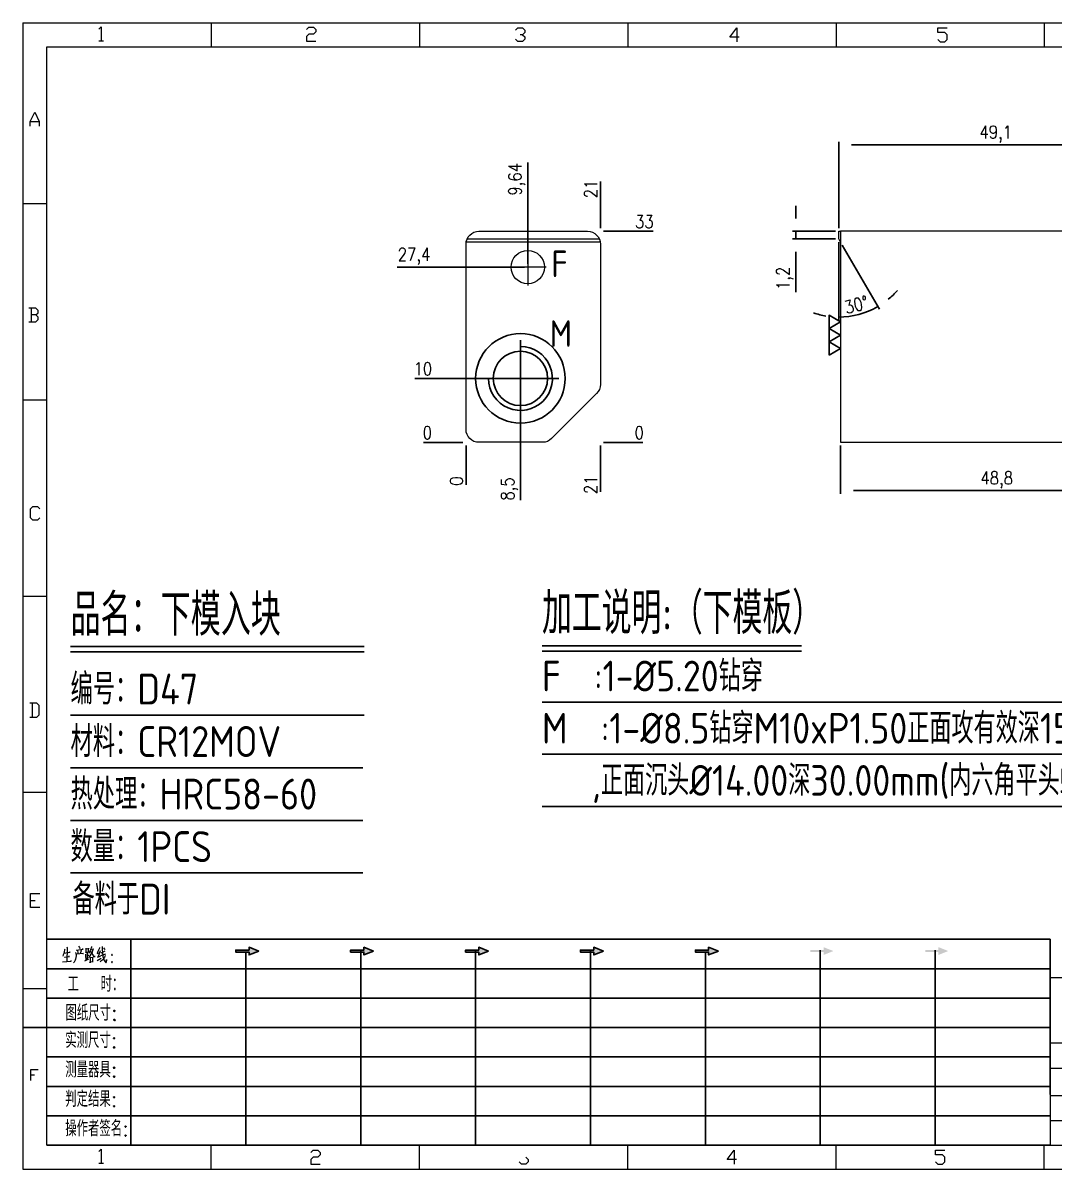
# Model space of a CAD drawing. Header units: millimetres. Extents: x 88508 to 142116, y -5268 to 20283.
# Drawn here: x 103211.7 to 103372.9, y -1151.5 to -972.3 of the extents above; entities that cross this region are included whole.
import ezdxf
from ezdxf.enums import TextEntityAlignment as Align

# ---------------------------------------------------------------- set-up
doc = ezdxf.new("R2010")
doc.units = ezdxf.units.MM
doc.linetypes.add('CENTER', pattern=[0])
for name, color, linetype in [('DIE_P', 2, 'Continuous'), ('DIM', 4, 'Continuous'), ('TEXT', 4, 'Continuous')]:
    doc.layers.add(name, color=color, linetype=linetype)
doc.styles.add('chinesef_fs', font='simplex.shx', dxfattribs={"bigfont": 'gbcbig.shx'})
doc.styles.add('gbenor', font='gbenor.shx', dxfattribs={"bigfont": 'gbcbig.shx'})
doc.styles.add('GBENOR_', font='gbenor.shx', dxfattribs={"bigfont": 'gbcbig'})
doc.styles.get("Standard").update_dxf_attribs({"font": 'txt.shx', "width": 0.85, "bigfont": 'ctxt.shx'})
doc.styles.add('TXT', font='txt.shx', dxfattribs={"width": 0.8, "bigfont": 'ctxt.shx'})
doc.dimstyles.new('T-2-WX', dxfattribs={"dimtxt": 2, "dimasz": 2, "dimexe": 0.5, "dimexo": 0.5, "dimgap": 0.5, "dimtad": 1, "dimtxsty": 'Standard', "dimblk": 'OPEN30', "dimcen": 0, "dimazin": 3, "dimtfac": 1, "dimtmove": 0, "dimatfit": 3, "dimldrblk": 'OPEN30', "dimlwd": -1, "dimlwe": -1})

# ---------------------------------------------------------------- blocks, each defined once
blk = doc.blocks.new('*D7993')
at = {"layer": 'Defpoints', "color": 0}
for p in [(103339.5, -1037.83), (103388.3, -1037.83), (103388.3, -1045.38)]:
    blk.add_point(p, dxfattribs=at)
at = {"layer": 'DIM', "color": 0}
for p, q in [((103339.5, -1038.33), (103339.5, -1045.88)), ((103388.3, -1038.33), (103388.3, -1045.88)), ((103341.5, -1045.38), (103386.3, -1045.38))]:
    blk.add_line(p, q, dxfattribs=at)
at = {"layer": 'DIM', "color": 0, "insert": (103363.9, -1043.69), "char_height": 2, "attachment_point": 5}
blk.add_mtext('48,8', dxfattribs=at)
blk = doc.blocks.new('_Open30')
blk = doc.blocks.new('*D7994')
at = {"layer": 'Defpoints', "color": 0}
for p in [(103388.3, -991.32), (103339.2, -1004.83), (103388.3, -1004.83)]:
    blk.add_point(p, dxfattribs=at)
at = {"layer": 'DIM', "color": 0}
for p, q in [((103339.2, -1004.33), (103339.2, -990.82)), ((103388.3, -1004.33), (103388.3, -990.82)), ((103341.2, -991.32), (103386.3, -991.32))]:
    blk.add_line(p, q, dxfattribs=at)
at = {"layer": 'DIM', "color": 0, "insert": (103363.75, -989.62), "char_height": 2, "attachment_point": 5}
blk.add_mtext('49,1', dxfattribs=at)
blk = doc.blocks.new('*D7995')
at = {"layer": 'Defpoints', "color": 0}
for p in [(103339.2, -1004.83), (103332.48, -1006.03), (103339.2, -1006.03)]:
    blk.add_point(p, dxfattribs=at)
at = {"layer": 'DIM', "color": 0}
for p, q in [((103332.48, -1002.83), (103332.48, -1000.83)), ((103338.7, -1004.83), (103331.98, -1004.83)), ((103332.48, -1004.83), (103332.48, -1006.03)), ((103338.7, -1006.03), (103331.98, -1006.03)), ((103332.48, -1008.03), (103332.48, -1014.35))]:
    blk.add_line(p, q, dxfattribs=at)
at = {"layer": 'DIM', "color": 0, "insert": (103330.79, -1012.19), "char_height": 2, "attachment_point": 5, "rotation": 90}
blk.add_mtext('1,2', dxfattribs=at)
blk = doc.blocks.new('*D7996')
at = {"layer": 'Defpoints', "color": 0}
for p in [(103339.2, -1004.83), (103339.2, -1006.03), (103339.2, -1006.03), (103339.5, -1006.55), (103341.32, -1018.05)]:
    blk.add_point(p, dxfattribs=at)
at = {"layer": 'DIM', "color": 0}
for p, q in [((103339.2, -1006.53), (103339.2, -1018.74)), ((103339.75, -1006.98), (103345.56, -1017.03))]:
    blk.add_line(p, q, dxfattribs=at)
for start, end in [(309.3991, 318.7981), (251.2019, 260.6009), (270, 300)]:
    blk.add_arc((103339.2, -1006.03), 12.21, start, end, dxfattribs=at)
at = {"layer": 'DIM', "color": 0, "insert": (103341.96, -1016.32), "char_height": 2, "attachment_point": 5, "rotation": 15}
blk.add_mtext('30%%d', dxfattribs=at)
blk = doc.blocks.new('*D7997')
at = {"layer": 'Defpoints', "color": 0}
for p in [(103280.94, -1037.83), (103301.94, -1037.83), (103306.94, -1037.83)]:
    blk.add_point(p, dxfattribs=at)
at = {"layer": 'DIM', "color": 0}
blk.add_line((103302.44, -1037.83), (103308.58, -1037.83), dxfattribs=at)
at = {"layer": 'DIM', "color": 0, "insert": (103308.01, -1036.33), "char_height": 2, "attachment_point": 5}
blk.add_mtext('0', dxfattribs=at)
blk = doc.blocks.new('*D7998')
at = {"layer": 'Defpoints', "color": 0}
for p in [(103301.94, -1004.83), (103306.94, -1004.83), (103280.94, -1037.83)]:
    blk.add_point(p, dxfattribs=at)
at = {"layer": 'DIM', "color": 0}
for p, q in [((103302.44, -1004.83), (103305.94, -1004.83)), ((103305.94, -1004.83), (103302.94, -1004.83)), ((103302.94, -1004.83), (103310.2, -1004.83))]:
    blk.add_line(p, q, dxfattribs=at)
at = {"layer": 'DIM', "color": 0, "insert": (103308.82, -1003.33), "char_height": 2, "attachment_point": 5}
blk.add_mtext('33', dxfattribs=at)
blk = doc.blocks.new('*D7999')
at = {"layer": 'Defpoints', "color": 0}
for p in [(103275.94, -1037.83), (103280.94, -1037.83), (103280.94, -1037.83)]:
    blk.add_point(p, dxfattribs=at)
at = {"layer": 'DIM', "color": 0}
blk.add_line((103280.44, -1037.83), (103274.31, -1037.83), dxfattribs=at)
at = {"layer": 'DIM', "color": 0, "insert": (103274.88, -1036.33), "char_height": 2, "attachment_point": 5}
blk.add_mtext('0', dxfattribs=at)
blk = doc.blocks.new('*D8000')
at = {"layer": 'Defpoints', "color": 0}
for p in [(103275.94, -1027.83), (103289.44, -1027.83), (103280.94, -1037.83)]:
    blk.add_point(p, dxfattribs=at)
at = {"layer": 'DIM', "color": 0}
for p, q in [((103279.94, -1027.83), (103272.93, -1027.83)), ((103283.94, -1027.83), (103279.94, -1027.83)), ((103288.94, -1027.83), (103283.94, -1027.83))]:
    blk.add_line(p, q, dxfattribs=at)
at = {"layer": 'DIM', "color": 0, "insert": (103274.19, -1026.33), "char_height": 2, "attachment_point": 5}
blk.add_mtext('10', dxfattribs=at)
blk = doc.blocks.new('*D8001')
at = {"layer": 'Defpoints', "color": 0}
for p in [(103275.94, -1010.43), (103290.58, -1010.43), (103280.94, -1037.83)]:
    blk.add_point(p, dxfattribs=at)
at = {"layer": 'DIM', "color": 0}
for p, q in [((103279.94, -1010.43), (103270.18, -1010.43)), ((103283.94, -1010.43), (103279.94, -1010.43)), ((103290.08, -1010.43), (103283.94, -1010.43))]:
    blk.add_line(p, q, dxfattribs=at)
at = {"layer": 'DIM', "color": 0, "insert": (103272.81, -1008.74), "char_height": 2, "attachment_point": 5}
blk.add_mtext('27,4', dxfattribs=at)
blk = doc.blocks.new('*D8002')
at = {"layer": 'Defpoints', "color": 0}
for p in [(103280.94, -1037.83), (103301.94, -1037.83), (103301.94, -1042.83)]:
    blk.add_point(p, dxfattribs=at)
at = {"layer": 'DIM', "color": 0}
for p, q in [((103301.94, -1038.33), (103301.94, -1041.83)), ((103301.94, -1041.83), (103301.94, -1038.83)), ((103301.94, -1038.83), (103301.94, -1045.59))]:
    blk.add_line(p, q, dxfattribs=at)
at = {"layer": 'DIM', "color": 0, "insert": (103300.44, -1044.46), "char_height": 2, "attachment_point": 5, "rotation": 90}
blk.add_mtext('21', dxfattribs=at)
blk = doc.blocks.new('*D8003')
at = {"layer": 'Defpoints', "color": 0}
for p in [(103289.44, -1027.83), (103280.94, -1037.83), (103289.44, -1042.83)]:
    blk.add_point(p, dxfattribs=at)
at = {"layer": 'DIM', "color": 0}
for p, q in [((103289.44, -1028.33), (103289.44, -1034.83)), ((103289.44, -1034.83), (103289.44, -1038.83)), ((103289.44, -1038.83), (103289.44, -1046.89))]:
    blk.add_line(p, q, dxfattribs=at)
at = {"layer": 'DIM', "color": 0, "insert": (103287.75, -1045.11), "char_height": 2, "attachment_point": 5, "rotation": 90}
blk.add_mtext('8,5', dxfattribs=at)
blk = doc.blocks.new('*D8004')
at = {"layer": 'Defpoints', "color": 0}
for p in [(103280.94, -1037.83), (103280.94, -1037.83), (103280.94, -1042.83)]:
    blk.add_point(p, dxfattribs=at)
at = {"layer": 'DIM', "color": 0}
blk.add_line((103280.94, -1038.33), (103280.94, -1044.46), dxfattribs=at)
at = {"layer": 'DIM', "color": 0, "insert": (103279.44, -1043.89), "char_height": 2, "attachment_point": 5, "rotation": 90}
blk.add_mtext('0', dxfattribs=at)
blk = doc.blocks.new('*D8005')
at = {"layer": 'Defpoints', "color": 0}
for p in [(103301.94, -999.83), (103301.94, -1004.83), (103280.94, -1037.83)]:
    blk.add_point(p, dxfattribs=at)
at = {"layer": 'DIM', "color": 0}
for p, q in [((103301.94, -1003.83), (103301.94, -997.06)), ((103301.94, -1004.33), (103301.94, -1000.83)), ((103301.94, -1000.83), (103301.94, -1003.83))]:
    blk.add_line(p, q, dxfattribs=at)
at = {"layer": 'DIM', "color": 0, "insert": (103300.44, -998.2), "char_height": 2, "attachment_point": 5, "rotation": 90}
blk.add_mtext('21', dxfattribs=at)
blk = doc.blocks.new('*D8006')
at = {"layer": 'Defpoints', "color": 0}
for p in [(103290.58, -999.83), (103290.58, -1010.43), (103280.94, -1037.83)]:
    blk.add_point(p, dxfattribs=at)
at = {"layer": 'DIM', "color": 0}
for p, q in [((103290.58, -1003.83), (103290.58, -994.07)), ((103290.58, -1006.43), (103290.58, -1003.83)), ((103290.58, -1009.93), (103290.58, -1006.43))]:
    blk.add_line(p, q, dxfattribs=at)
at = {"layer": 'DIM', "color": 0, "insert": (103288.89, -996.7), "char_height": 2, "attachment_point": 5, "rotation": 90}
blk.add_mtext('9,64', dxfattribs=at)
blk = doc.blocks.new('U40')
for points in [[(351.8, 337.7), (351.8, 333.2), (367, 339.3), (351.8, 345.3), (351.8, 340.8), (331.2, 340.8), (331.2, 337.7)], [(545.7, 339.3), (530.6, 345.3), (530.6, 340.8), (509.9, 340.8), (509.9, 337.7), (530.6, 337.7), (530.6, 333.2)], [(724.5, 339.3), (709.3, 345.3), (709.3, 340.8), (688.7, 340.8), (688.7, 337.7), (709.3, 337.7), (709.3, 333.2)], [(903.3, 339.3), (888.1, 345.3), (888.1, 340.8), (867.5, 340.8), (867.5, 337.7), (888.1, 337.7), (888.1, 333.2)], [(1082.1, 339.3), (1066.9, 345.3), (1066.9, 340.8), (1046.3, 340.8), (1046.3, 337.7), (1066.9, 337.7), (1066.9, 333.2)], [(1245.7, 337.7), (1245.7, 333.2), (1260.9, 339.3), (1245.7, 345.3), (1245.7, 340.8), (1225.1, 340.8), (1225.1, 337.7)], [(1424.5, 337.7), (1424.5, 333.2), (1439.7, 339.3), (1424.5, 345.3), (1424.5, 340.8), (1403.8, 340.8), (1403.8, 337.7)]]:
    blk.add_hatch(color=3).paths.add_polyline_path(points)
at = {"color": 254, "lineweight": 18}
for p, q in [((0, 1783.5), (0, 0)), ((0, 1783.5), (2530.2, 1783.5)), ((941.1, 1783.5), (941.1, 1746.5)), ((1265.1, 1783.5), (1265.1, 1746.5)), ((1589.1, 1783.5), (1589.1, 1746.5)), ((37, 37), (37, 1746.5)), ((37, 1746.5), (2493.2, 1746.5)), ((0, 1502.7), (37, 1502.7)), ((0, 1197.2), (37, 1197.2)), ((0, 891.7), (37, 891.7)), ((0, 586.3), (37, 586.3)), ((1598.1, 298), (2493.2, 298)), ((0, 280.8), (37, 280.8)), ((1598.2, 196.6), (2493.2, 196.6)), ((2493.2, 156.4), (1598.2, 156.4)), ((2493.2, 114.1), (1598.2, 114.1)), ((2493.2, 75), (1598.2, 75)), ((37, 37), (2493.2, 37)), ((941.1, 0), (941.1, 37)), ((1265.1, 0), (1265.1, 37)), ((1589.1, 0), (1589.1, 37)), ((0, 0), (2530.2, 0))]:
    blk.add_line(p, q, dxfattribs=at)
at = {"color": 254, "linetype": 'Continuous', "lineweight": 18}
for p, q in [((293.1, 1783.5), (293.1, 1746.5)), ((617.1, 1783.5), (617.1, 1746.5)), ((1598.1, 298), (1598.1, 37)), ((1598.2, 298), (1598.2, 37)), ((293.1, 0), (293.1, 37)), ((617.1, 0), (617.1, 37))]:
    blk.add_line(p, q, dxfattribs=at)
for p, q in [((38, 357.6), (1598.2, 357.6)), ((1598.2, 357.6), (1598.2, 116.2)), ((38, 311.8), (1598.2, 311.8)), ((37.1, 266), (1598.2, 266)), ((0.1, 220.2), (1598.2, 220.2)), ((37.1, 174.4), (1598.2, 174.4)), ((37.1, 128.6), (1598.2, 128.6)), ((37.1, 82.8), (1598.2, 82.8))]:
    blk.add_line(p, q)
at = {"color": 254}
for p, q in [((167.8, 37), (167.8, 357.6)), ((525.5, 37), (525.5, 340.8)), ((704.3, 37), (704.3, 340.8)), ((883.1, 37), (883.1, 340.8)), ((1240.6, 37), (1240.6, 340.8)), ((1419.4, 37), (1419.4, 340.8)), ((346.7, 37), (346.7, 337.9)), ((1061.9, 37), (1061.9, 337.7)), ((1598.2, 37), (38, 37))]:
    blk.add_line(p, q, dxfattribs=at)
at = {"color": 92, "lineweight": 18}
for points in [[(118.3, 1773.7), (121.9, 1777.3), (121.9, 1755.8)], [(441.4, 1773.1), (445, 1776.7), (452.2, 1776.7), (455.8, 1773.1), (455.8, 1769.5), (452.2, 1765.9), (445, 1765.9), (441.4, 1762.3), (441.4, 1755.1), (455.8, 1755.1)], [(766.4, 1772.4), (770, 1776), (777.2, 1776), (780.8, 1772.4), (780.8, 1768.8), (777.2, 1765.2), (773.6, 1765.2)], [(1114.4, 1761.4), (1100, 1761.4), (1110.8, 1775.8), (1110.8, 1754.2)], [(1423.4, 1757.7), (1427, 1754.1), (1434.2, 1754.1), (1437.8, 1757.7), (1437.8, 1764.9), (1434.2, 1768.5), (1423.4, 1768.5), (1423.4, 1775.7), (1437.8, 1775.7)], [(118.3, 1755.8), (125.5, 1755.8)], [(777.2, 1765.2), (780.8, 1761.6), (780.8, 1758), (777.2, 1754.4), (770, 1754.4), (766.4, 1758)], [(11.1, 1622.8), (11.1, 1630), (18.3, 1644.4), (25.5, 1630), (25.5, 1622.8)], [(11.1, 1630), (25.5, 1630)], [(20, 1329), (23.6, 1332.6), (23.6, 1336.2), (20, 1339.8), (9.2, 1339.8)], [(12.8, 1339.8), (12.8, 1318.2)], [(9.2, 1318.2), (20, 1318.2), (23.6, 1321.8), (23.6, 1325.4), (20, 1329), (12.8, 1329)], [(26.1, 1013.2), (22.5, 1009.6), (15.3, 1009.6), (11.7, 1013.2), (11.7, 1027.6), (15.3, 1031.2), (22.5, 1031.2), (26.1, 1027.6)], [(11, 703.2), (21.8, 703.2), (25.4, 706.8), (25.4, 721.2), (21.8, 724.8), (11, 724.8)], [(14.6, 724.8), (14.6, 703.2)], [(26.1, 407), (11.7, 407), (11.7, 428.6), (26.1, 428.6)], [(11.7, 417.8), (18.9, 417.8)], [(12.3, 137.7), (12.3, 155), (23.8, 155)], [(12.3, 146.4), (18.1, 146.4)], [(118.3, 27.4), (121.9, 31), (121.9, 9.4)], [(447.9, 25.7), (451.5, 29.3), (458.7, 29.3), (462.3, 25.7), (462.3, 22.1), (458.7, 18.5), (451.5, 18.5), (447.9, 14.9), (447.9, 7.7), (462.3, 7.7)], [(782.7, 18.5), (786.3, 14.9), (786.3, 11.3), (782.7, 7.7), (775.5, 7.7), (771.9, 11.3)], [(1110.3, 14.9), (1095.9, 14.9), (1106.7, 29.3), (1106.7, 7.7)], [(1419.9, 11.3), (1423.5, 7.7), (1430.7, 7.7), (1434.3, 11.3), (1434.3, 18.5), (1430.7, 22.1), (1419.9, 22.1), (1419.9, 29.3), (1434.3, 29.3)], [(118.3, 9.4), (125.5, 9.4)]]:
    blk.add_lwpolyline(points, dxfattribs=at)
at = {"color": 92, "lineweight": 0}
for points in [[(65, 342.2), (64.8, 341), (64.1, 337.9), (63.6, 335.7), (62.8, 333.5), (62.1, 331.4)], [(68.4, 345.9), (68.7, 344.4), (68.1, 322.9)], [(82.6, 340.8), (93.7, 342.2), (93.3, 342.4), (92.4, 342)], [(86.1, 336.1), (86, 337.5), (85.3, 339.8)], [(86.7, 346.7), (87.9, 344.6), (88.3, 343)], [(90.3, 341), (90.4, 339.6), (89.1, 335.3)], [(97.8, 344), (98.1, 342.6), (98.1, 340.8), (98.1, 337.9), (98.1, 336.3), (98.2, 337.7), (102.1, 338.3), (101.8, 338.3), (102.1, 343.6), (102.1, 343.2), (102.1, 342.8), (98.2, 342.2)], [(105.5, 341.2), (105.9, 341), (109.6, 341.8), (109.3, 342.6), (108.5, 339.6), (107.6, 337.3), (106.9, 335.9), (105.9, 334.3), (104.3, 332), (103.1, 330.4), (101.9, 329.4)], [(106.6, 346.5), (106.5, 345.2), (105.1, 341.2), (104.2, 338.9), (103.1, 336.3), (102.6, 335.5)], [(104.9, 339.1), (105.3, 338.7), (107, 335.7), (108.6, 333.3), (109.9, 331.2), (110.3, 330.8), (112.6, 330.8), (110.2, 331.2), (109, 332.6)], [(119.3, 344.8), (119.1, 343.8), (116.8, 338.5), (115.4, 335.5), (119.3, 336.3)], [(120.3, 339.4), (118.1, 333.5), (116.4, 330), (116.1, 329.8), (120.5, 331.4)], [(121.7, 336.7), (127.7, 339.6)], [(123.4, 346.5), (123.5, 345.4), (123.5, 340.8), (123.8, 337.3), (124, 335.3), (124.2, 333.1), (124.5, 331), (124.8, 329), (125.2, 327.4), (125.9, 325.7), (126.9, 323.9), (127.9, 322.7), (128.9, 321.7), (129.6, 321.3), (129.9, 326.1), (129.4, 321.5)], [(127.7, 341.6), (127.2, 342.4), (125.7, 344.2)], [(61.4, 322.3), (68.2, 322.9), (75.3, 323.7), (74.9, 323.9), (73.8, 323.5)], [(63.8, 335.9), (73.4, 337.5), (73.1, 337.7), (72.5, 337.3)], [(64.5, 329.6), (64.8, 329.6), (65.1, 329.6), (72.5, 331), (71.9, 331), (70.9, 330.8)], [(82.6, 335.1), (82.6, 331.8), (82.3, 329), (81.9, 326.8), (81.2, 324.9), (80.3, 323.1), (79.6, 321.9), (78.8, 320.9)], [(93.3, 335.5), (94.1, 335.7), (94.3, 335.5), (82.6, 334.3), (82.6, 335.1), (82.2, 336.9)], [(96.5, 323.9), (102.8, 327.2)], [(97.2, 334.3), (97.5, 333.5), (97.7, 324.7)], [(100.2, 337.9), (100.1, 325.9)], [(100.2, 332.6), (102.4, 333.1)], [(104.2, 330), (104.5, 329), (104.5, 321.1), (104.3, 322.1), (104.5, 322.7), (109.2, 323.1), (108.6, 323.1), (109, 329.2), (109, 330), (109.3, 329.4), (108.6, 329.4), (104.6, 328.8)], [(115.3, 324.3), (121.5, 328.2)], [(128.2, 332.4), (128.1, 331.6), (126.9, 329.6), (125.8, 328), (124.5, 326.3), (123, 324.7), (121.4, 323.3), (120.1, 322.3)], [(121.4, 332.2), (128.8, 335.1)]]:
    blk.add_lwpolyline(points, dxfattribs=at)
for points in [[(367, 339.3), (351.8, 345.3), (351.8, 340.8), (331.2, 340.8), (331.2, 337.7), (351.8, 337.7), (351.8, 333.2), (367, 339.3)], [(545.7, 339.3), (530.6, 345.3), (530.6, 340.8), (509.9, 340.8), (509.9, 337.7), (530.6, 337.7), (530.6, 333.2), (545.7, 339.3)], [(724.5, 339.3), (709.3, 345.3), (709.3, 340.8), (688.7, 340.8), (688.7, 337.7), (709.3, 337.7), (709.3, 333.2), (724.5, 339.3)], [(903.3, 339.3), (888.1, 345.3), (888.1, 340.8), (867.5, 340.8), (867.5, 337.7), (888.1, 337.7), (888.1, 333.2), (903.3, 339.3)], [(1082.1, 339.3), (1066.9, 345.3), (1066.9, 340.8), (1046.3, 340.8), (1046.3, 337.7), (1066.9, 337.7), (1066.9, 333.2), (1082.1, 339.3)]]:
    blk.add_lwpolyline(points)
for points in [[(138.7, 332.4), (139.4, 333.5), (138.7, 334.5), (138, 333.5)], [(138.7, 320.9), (139.4, 321.9), (138.7, 322.9), (138, 321.9)]]:
    blk.add_lwpolyline(points, close=True, dxfattribs=at)
at = {"color": 3, "style": 'chinesef_fs'}
for s, p in [('工  时：', (69.5, 275.7)), ('图纸尺寸:', (66.2, 230.9)), ('实测尺寸:', (65.9, 188.4)), ('测量器具:', (65.9, 142.6)), ('判定结果:', (65.9, 96.8)), ('操作者签名:', (65.9, 51))]:
    blk.add_text(s, height=24.57, dxfattribs=at).set_placement(p)
at = {"lineweight": 18, "style": 'GBENOR_'}
blk.add_attdef('文档路径', (2126, 386.9), '', height=17.8, dxfattribs=at)
at = {"lineweight": 20, "style": 'TXT'}
for tag, height, p in [('18-**-**', 16.3, (1866.6, 256.2)), ('客户名称', 16.1, (1741.1, 134, 0)), ('料厚:', 16.1, (1741.3, 93.2, 0))]:
    blk.add_attdef(tag, text='', height=height, dxfattribs=at).set_placement(p, align=Align.MIDDLE)
for tag, p, height in [('88888', (1850.9, 207.5), 14.9), ('材质:', (1691.2, 168, 0), 16.1), ('核准', (1869.4, 127.5, 0), 16.1), ('设计', (1868.8, 88.3, 0), 16.1), ('绘图', (1868.2, 49.1, 0), 16.1)]:
    blk.add_attdef(tag, p, '', height=height, dxfattribs=at)
for tag, p, height, width in [('3', (2234.7, 206.9), 15.8, 0.7), ('4', (2234.7, 167.4), 15.8, 0.7), ('核准日期', (2041.1, 124.2, 0), 16.1, 0.68), ('设计日期', (2041.1, 84.5, 0), 16.1, 0.68), ('1', (2251.9, 85.9), 14.6, 0.7), ('绘图日期', (2040.9, 46.4, 0), 16.1, 0.68), ('2', (2235, 49.2), 14.6, 0.7)]:
    blk.add_attdef(tag, p, '', height=height, dxfattribs=dict(at, width=width))

msp = doc.modelspace()

# ---------------------------------------------------------------- linework, layer by layer
at = {"layer": 'DIE_P', "lineweight": 15}
for p, q in [((103301.943, -1006.55, 0), (103280.946, -1006.55, 0)), ((103301.844, -1006.039), (103281.044, -1006.039))]:
    msp.add_line(p, q, dxfattribs=at)
at = {"layer": 'DIE_P', "color": 4, "linetype": 'CENTER', "lineweight": 15}
for p, q in [((103290.584, -1007.57), (103290.584, -1013.29)), ((103293.444, -1010.43), (103287.724, -1010.43))]:
    msp.add_line(p, q, dxfattribs=at)
at = {"layer": 'DIE_P', "linetype": 'Continuous', "lineweight": 15}
msp.add_lwpolyline([(103301.944, -1006.83), (103301.944, -1028.776, -0.1989124), (103301.359, -1030.19), (103294.309, -1037.24, -0.1989124), (103292.895, -1037.826), (103282.944, -1037.826, -0.4142136), (103280.944, -1035.826), (103280.944, -1006.83, -0.4142136), (103282.944, -1004.83), (103299.944, -1004.83, -0.4142136)], format="xyb", close=True, dxfattribs=at)
at = {"layer": 'DIE_P', "lineweight": 15}
msp.add_lwpolyline([(103339.203, -1006.03), (103339.203, -1004.83), (103339.503, -1004.83), (103339.503, -1006.55)], close=True, dxfattribs=at)
at = {"layer": 'DIE_P', "color": 2, "linetype": 'Continuous', "lineweight": 15}
msp.add_lwpolyline([(103388.303, -1004.83), (103339.503, -1004.83), (103339.503, -1037.826), (103388.303, -1037.826)], close=True, dxfattribs=at)
at = {"layer": 'DIE_P'}
msp.add_lwpolyline([(103284.444, -1027.83, 2.4142136), (103289.444, -1022.83)], format="xyb", dxfattribs=at)
at = {"layer": 'DIE_P', "linetype": 'CENTER'}
for points in [[(103289.444, -1021.83), (103289.444, -1033.83)], [(103283.444, -1027.83), (103295.444, -1027.83)]]:
    msp.add_lwpolyline(points, dxfattribs=at)
at = {"layer": 'DIE_P', "linetype": 'Continuous', "lineweight": 15}
msp.add_circle((103290.584, -1010.43), 2.6, dxfattribs=at)
at = {"layer": 'DIE_P', "linetype": 'Continuous'}
msp.add_circle((103289.444, -1027.83), 7, dxfattribs=at)
at = {"layer": 'DIE_P'}
msp.add_circle((103289.444, -1027.83), 4.25, dxfattribs=at)
at = {"layer": 'DIM', "color": 4, "linetype": 'Continuous', "lineweight": 25}
for p, q in [((103219.11, -1069.752), (103264.996, -1069.752)), ((103219.11, -1070.598), (103264.996, -1070.598)), ((103219.11, -1080.504), (103264.996, -1080.504)), ((103219.11, -1088.72), (103264.797, -1088.72)), ((103219.11, -1096.935), (103264.797, -1096.935)), ((103219.11, -1105.15), (103264.797, -1105.15))]:
    msp.add_line(p, q, dxfattribs=at)
at = {"layer": 'TEXT', "color": 3}
for p, q in [((103292.816, -1069.639), (103333.367, -1069.639)), ((103292.816, -1070.479), (103333.367, -1070.479))]:
    msp.add_line(p, q, dxfattribs=at)
at = {"layer": 'TEXT', "color": 3, "linetype": 'Continuous'}
for p, q in [((103292.816, -1078.447), (103388.203, -1078.447)), ((103292.816, -1086.607), (103388.203, -1086.607)), ((103292.816, -1094.767), (103388.203, -1094.767))]:
    msp.add_line(p, q, dxfattribs=at)
at = {"layer": 'TEXT'}
msp.add_lwpolyline([(103337.703, -1024.196), (103339.503, -1023.156), (103337.703, -1022.117), (103339.503, -1021.078), (103337.703, -1020.039), (103339.503, -1019), (103337.703, -1017.96), (103337.703, -1024.196)], close=True, dxfattribs=at)

# ---------------------------------------------------------------- block references
at = {"ltscale": 3, "xscale": 0.1004803039715845, "yscale": 0.1004803039715845, "zscale": 0.1004803039715845}
msp.add_blockref('U40', (103211.666, -1151.456), dxfattribs=at)

# ---------------------------------------------------------------- texts
at = {"layer": 'DIM', "color": 3, "linetype": 'Continuous', "lineweight": 25, "style": 'gbenor'}
for s, height, p in [('品名：下模入块', 6.5237, (103219.11, -1068.061)), ('编号：D47', 4.8324, (103219.11, -1078.813)), ('材料：CR12MOV', 4.8324, (103219.11, -1087.028)), ('热处理：HRC58-60', 4.8324, (103219.11, -1095.243)), ('数量：1PCS', 4.8324, (103219.11, -1103.458)), ('备料于DI', 4.8324, (103219.404, -1111.673))]:
    msp.add_text(s, height=height, dxfattribs=at).set_placement(p)
at = {"layer": 'TEXT', "color": 4, "style": 'gbenor'}
for s, p in [('F', (103295.552, -1009.926)), ('M', (103295.768, -1020.818))]:
    msp.add_text(s, height=4.16, dxfattribs=at).set_placement(p, align=Align.MIDDLE_CENTER)
for s, height, p in [('加工说明:（下模板）', 6.48, (103292.816, -1067.791)), ('F  :1-%%c5.20钻穿', 4.8, (103292.816, -1076.767)), ('M  :1-%%C8.5钻穿M10xP1.50正面攻有效深15.0', 4.8, (103292.816, -1084.927)), ('   ,正面沉头%%c14.00深30.00mm(内六角平头螺丝)', 4.8, (103292.816, -1093.087))]:
    msp.add_text(s, height=height, dxfattribs=at).set_placement(p)

# ---------------------------------------------------------------- dimensions: what is measured, and where the dimension line sits
at = {"layer": 'DIM'}
for base, p1, p2, picture, middle in [((103388.303, -991.315), (103339.203, -1004.83), (103388.303, -1004.83), '*D7994', (103363.753, -989.625)), ((103388.303, -1045.379), (103339.503, -1037.826), (103388.303, -1037.826), '*D7993', (103363.903, -1043.689))]:
    dim = msp.add_linear_dim(base=base, p1=p1, p2=p2, dimstyle='T-2-WX', dxfattribs=at)
    dim.commit()
    dim.dimension.update_dxf_attribs({"geometry": picture, "text_midpoint": middle})
for feature_location, offset, dtype, origin, picture, middle in [((103290.584, -1010.43), (0, 10.6), 1, (103280.944, -1037.826), '*D8006', (103288.894, -996.699)), ((103301.944, -1004.83), (0, 5), 1, (103280.944, -1037.826), '*D8005', (103300.444, -998.197)), ((103301.944, -1004.83), (5, 0), 0, (103280.944, -1037.826), '*D7998', (103308.821, -1003.33)), ((103290.584, -1010.43), (-14.64, 0), 0, (103280.944, -1037.826), '*D8001', (103272.813, -1008.739)), ((103289.444, -1027.83), (-13.5, 0), 0, (103280.944, -1037.826), '*D8000', (103274.19, -1026.33)), ((103289.444, -1027.83), (0, -14.996), 1, (103280.944, -1037.826), '*D8003', (103287.754, -1045.107)), ((103280.944315842, -1037.825859533), (-5, 0), 0, (103280.944315842, -1037.825859533), '*D7999', (103274.877649175, -1036.325859533)), ((103301.944315862, -1037.825859533), (5, 0), 0, (103280.944315842, -1037.825859533), '*D7997', (103308.010982529, -1036.325859533)), ((103280.944315842, -1037.825859533), (0, -5), 1, (103280.944315842, -1037.825859533), '*D8004', (103279.444315842, -1043.8925262)), ((103301.944, -1037.826), (0, -5), 1, (103280.944, -1037.826), '*D8002', (103300.444, -1044.459))]:
    dim = msp.add_ordinate_dim(feature_location=feature_location, offset=offset, dtype=dtype, origin=origin, dimstyle='T-2-WX', dxfattribs=at)
    dim.commit()
    dim.dimension.update_dxf_attribs({"geometry": picture, "text_midpoint": middle})
dim = msp.add_linear_dim(base=(103332.48, -1006.03), p1=(103339.203, -1004.83), p2=(103339.203, -1006.03), angle=270, dimstyle='T-2-WX', dxfattribs=at)
dim.commit()
dim.dimension.update_dxf_attribs({"geometry": '*D7995', "text_midpoint": (103330.789, -1012.19)})
dim = msp.add_angular_dim_2l(base=(103341.3225, -1018.0503), line1=((103339.503, -1006.5498), (103339.203, -1006.0302)), line2=((103339.203, -1006.0302), (103339.203, -1004.8302)), dimstyle='T-2-WX', dxfattribs=at)
dim.commit()
dim.dimension.update_dxf_attribs({"geometry": '*D7996', "text_midpoint": (103341.9615, -1016.3249)})

doc.saveas('drawing.dxf')
